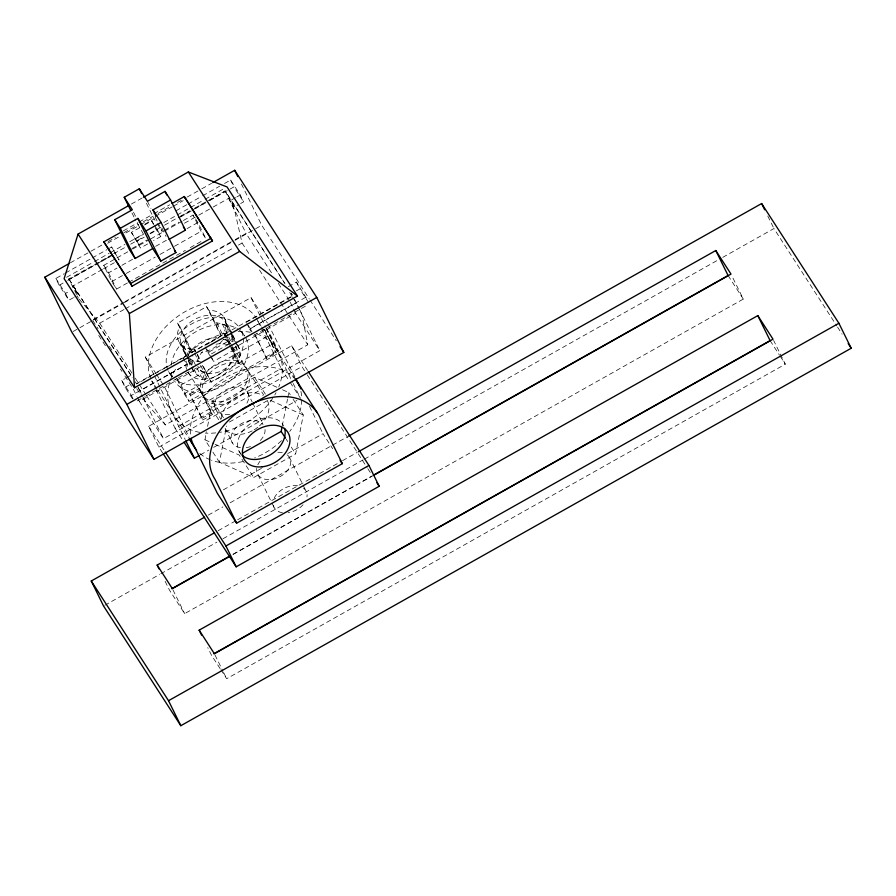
<?xml version="1.0" encoding="UTF-8"?>
<svg xmlns="http://www.w3.org/2000/svg" width="896" height="896" viewBox="0 0 896 896"><rect width="100%" height="100%" fill="white"/><g stroke="black" fill="none" stroke-linecap="round" stroke-linejoin="round"><path stroke-width="0.67" stroke-dasharray="4.48 3.36" d="M209.294 446.51L204.949 439.779L206.528 431.726M207.581 426.362L212.587 400.893L254.52 377.283L277.379 387.464M293.149 399.291L303.296 415.005L295.658 453.88L253.725 477.49L219.43 462.224L226.542 426.014M282.218 426.082L287.493 399.258M287.75 397.925L288.803 392.56L282.453 389.726M187.936 357.482C182.526 353.136 182.616 344.837 186.043 339.293L183.624 335.552M191.934 364.818L193.413 357.302M231.941 335.261L231.974 338.934L230.474 344.008L224.325 331.509A25.693 17.752 -26.2 0 0 210.661 310.352L209.003 310.408L206.584 306.667L177.475 323.053L191.834 352.218L220.931 335.832L206.584 306.667M202.294 365.31L211.142 382.144L240.251 365.758L237.832 362.018C241.416 356.485 240.677 349.406 237.216 344.019M233.8 358.03L236.163 350.157L236.174 344.826M177.475 323.053L179.894 326.794L179.066 328.138A25.693 17.752 -26.2 0 0 192.718 349.306L193.95 351.803M229.634 345.352L223.485 332.853L224.325 331.509M131.387 204.053L142.296 197.915M123.346 230.877L137.973 222.645M139.194 221.95L152.6 214.402M153.821 213.718L169.669 204.803M70.358 262.819L89.835 251.854M91.056 251.171L103.23 244.317M108.091 241.573L115.405 237.462M123.917 232.669L138.522 224.448M143.394 221.704L153.138 216.216M157.998 213.472L171.394 205.934M177.475 202.507L185.998 197.714M187.219 197.03L200.603 189.493M201.824 188.798L211.557 183.322M107.643 243.23L121.05 235.682M125.922 232.938L139.328 225.389M140.549 224.706L153.955 217.157M155.176 216.474L172.234 206.864M173.454 206.181L183.21 200.682M144.894 224.157L154.168 218.926L156.374 222.342M147.605 243.97L140.426 248.013L131.387 232.389L139.765 227.674M144.547 224.974L151.726 220.942L153.854 224.235M73.506 297.618L68.869 300.238L59.214 285.275L55.854 278.443L64.355 273.65M65.565 272.966L91.067 258.608M92.288 257.925L106.859 249.715M108.069 249.032L111.709 246.982L119.09 260.03L111.709 246.982M175.941 210.818L186.872 204.669M188.093 203.986L201.443 196.459M202.664 195.776L219.666 186.2M224.526 183.467L230.597 180.051L240.251 195.014L243.611 201.846L240.139 203.806M66.562 277.29L93.307 262.226M94.517 261.542L109.11 253.333M110.32 252.638L124.914 244.429M129.774 241.696L143.147 234.158M163.811 222.522L175.963 215.678M177.184 214.995L189.336 208.152M190.557 207.469L203.93 199.942M205.139 199.248L224.594 188.306M134.747 239.221L143.125 234.506M76.597 294.594L68.802 279.003L112.515 254.464M113.658 253.747L125.832 246.971M130.626 244.194L143.998 236.746M150.058 233.33L163.352 225.77M164.584 225.154L179.11 216.888M180.32 216.283L190.019 210.75M194.858 208.107L206.987 201.197M208.174 200.603L225.176 190.96L284.502 282.867M69.126 279.429L97.798 263.278M98.997 262.606L109.749 256.558M131.387 232.389L137.066 241.181L144.245 237.138M150.226 233.766L157.394 229.734L160.754 236.566L153.586 240.598M178.741 217.717L191.878 210.314M193.077 209.642L205.016 202.91M209.798 200.222L225.12 191.061L285.051 283.898M59.214 285.275L66.494 281.165M67.715 280.482L112.65 255.181M180.522 216.966L193.883 209.451M195.093 208.768L208.454 201.242M209.664 200.558L233.957 186.883L243.611 201.846M131.925 248.539L147.179 239.949M164.606 230.138L178.685 222.208M127.434 282.968L116.57 289.094L111.742 281.613L103.746 265.339L115.808 258.552M117.018 257.869L131.51 249.715M132.709 249.032L149.61 239.512M150.819 238.84L182.213 221.166M183.411 220.483L193.077 215.051L197.904 222.533L205.901 238.795L201.074 231.314L193.077 215.051M102.357 269.438L72.498 286.261L78.142 295.008L74.67 296.968M103.555 268.766L114.307 262.718M184.486 223.205L197.635 215.802M198.822 215.13L211.96 207.726M213.158 207.054L228.693 198.307L234.338 207.066L238.974 204.456M55.854 278.443L65.509 293.406L68.981 291.446M235.614 197.624L230.978 200.234L234.338 207.066M236.779 196.974L240.251 195.014M103.746 265.339L108.573 272.821L117.018 268.072M121.845 265.35L132.709 259.235M155.646 246.322L166.51 240.195M187.04 228.648L197.904 222.533M111.742 281.613L125.026 274.131M126.224 273.448L155.198 257.141M160.026 254.419L173.309 246.938M174.518 246.266L201.074 231.314M128.643 282.296L185.382 250.342M190.21 247.632L203.493 240.15M93.352 319.446L123.648 302.378M124.869 301.694L233.957 240.274M235.166 239.59L246.086 233.453L271.555 272.91M73.08 331.52L122.987 303.419M124.197 302.736L233.755 241.046M234.965 240.363L254.442 229.398M255.662 228.715L261.744 225.288L309.187 298.782M79.251 299.219L99.725 323.187L124.062 309.49M125.283 308.806L233.554 247.834M238.426 245.101L242.077 243.04L234.55 210.224L228.693 198.307M153.888 374.662L145.331 357.112L251.026 297.606L261.43 313.712M132.518 398.832L125.082 387.318L121.722 380.486L125.205 378.526M126.358 377.877L130.995 375.267L132.115 377.541M288.355 286.664L296.464 282.094L307.81 300.474M125.082 387.318L129.718 384.709M296.352 290.886L299.824 288.926L308.739 302.736M136.394 383.712L292.757 295.669L291.256 293.339M135.229 381.83L136.64 384.014L165.312 367.875M166.51 367.203L183.232 357.784L185.237 360.886M205.778 345.094L209.362 343.078M210.56 342.406L218.926 337.691M246.254 322.302L292.846 296.072L291.122 293.306M121.722 380.486L131.376 395.45L187.242 364L188.922 367.416M248.259 325.405L250.264 328.518L306.13 297.058M137.883 387.565L140.011 390.846L186.603 364.616L189.941 369.79M205.139 346.909L207.939 352.598L228.278 341.152L229.69 343.347M246.814 323.445L249.614 329.134L296.206 302.904L302.064 314.821L307.754 344.792L165.413 424.939L145.869 402.763L142.834 398.059M211.445 353.886L230.586 343.112L227.752 338.71M137.166 400.915L144.458 396.816M145.667 396.122L172.39 381.08M173.6 380.397L177.251 378.347M178.461 377.664L189.392 371.515M253.624 335.35L308.269 304.573M137.469 397.555L139.317 401.307L202.944 365.478L211.142 382.144M139.317 401.307L163.453 438.693L319.816 350.65L295.68 313.264L232.053 349.093L230.238 346.282M211.49 358.098L213.618 361.39L233.946 349.944L231.706 345.386M176.848 378.605L180.992 385.011L270.323 334.712L278.32 350.974L188.989 401.274L184.162 393.792L176.77 378.784M184.162 393.792L273.493 343.493L278.32 350.974M189.717 393.915L199.315 388.506L200.29 389.995L212.386 414.579L202.776 419.989L189.717 393.915L202.776 419.989M190.68 395.405L200.29 389.995M265.709 357.011L275.318 351.602L276.282 353.091L266.672 358.501L254.822 334.891M162.691 452.984L158.906 447.115L148.658 426.283L291.67 345.766L307.574 370.406M156.083 389.67L175.078 428.277L281.221 368.514L289.386 381.181M201.802 418.488L211.411 413.078L212.386 414.579M158.906 447.115L301.918 366.587L306.466 373.632M229.41 422.027L269.002 399.728L303.296 415.005M200.424 454.81L208.869 450.061M213.685 447.339L296.912 400.478M223.395 489.821L262.259 467.936M287.773 453.566L323.008 433.731L332.662 448.694M208.264 515.122L222.891 506.89M230.205 502.768L331.374 445.805M332.595 445.122L347.222 436.878M218.131 530.734L236.421 520.43M237.642 519.747L341.32 461.373M342.541 460.678L357.179 452.435M104.776 605.315L159.622 574.426M160.843 573.742L216.91 542.17M223.003 538.742L363.171 459.816M364.392 459.133L717.864 260.109M722.736 257.365L773.931 228.547L836.808 325.954M232.87 554.355L371.918 476.067M233.341 554.299L372.389 476.011M165.133 581.314L169.445 590.072L184.654 613.637L743.299 299.085L732.234 276.595M220.875 669.749L226.666 678.72L785.31 364.179L773.629 340.435M223.35 339.573L230.518 340.637L232.814 341.802M192.718 349.306L194.387 349.238L196.795 352.979M188.754 358.344L193.368 360.674L200.536 361.738L194.387 349.238M188.418 360.853C191.184 370.07 198.106 379.31 208.734 378.403M231.493 332.965C229.6 326.032 221.805 322.762 215.152 322.907L212.733 319.166M204.378 372.445L194.88 368.402M204.949 439.779L213.83 443.733M215.107 444.304L239.232 455.045L253.725 477.49M238.381 346.405L235.122 342.955L231.605 335.821M191.654 365.154L190.758 363.608M837.57 327.118L842.106 334.163M728.09 275.52L743.299 299.085M770.101 340.614L779.52 355.197M780.248 356.317L785.31 364.179M309.938 299.947L336.291 340.771M291.962 296.341L289.43 291.872M292.678 297.427L296.206 302.904M278.298 283.36L289.531 300.765M242.077 243.04L250.376 255.909M259.437 269.942L288.12 314.384M288.882 315.549L307.754 344.792M307.216 374.808L367.069 467.522M367.819 468.686L370.854 473.39M262.17 314.866L267.366 322.93M268.117 324.072L295.165 377.429M266.179 328.306L270.323 334.712M255.909 317.666A61.006 43.96 -32.8 0 1 257.936 321.194L260.904 325.797M261.643 326.95L277.245 351.12L292.566 382.256M265.91 327.544L278.947 353.741L294.549 377.91M290.136 382.323L299.79 397.286M249.614 329.134L250.947 331.206M288.803 392.56L290.259 394.8M244.619 335.978L241.17 330.635A41.742 30.083 -32.8 0 1 242.939 335.653M157.114 223.485L162.266 231.459L158.704 224.224M254.52 377.283L265.384 394.117M154.56 225.333L157.394 229.734M224.907 334.32L227.035 337.613M223.485 332.853L229.589 344.086M232.758 347.099L246.523 368.424A25.693 18.514 -32.8 0 1 220.102 401.722A25.693 18.514 -32.8 0 1 205.901 372.859A25.693 18.514 -32.8 0 1 246.523 368.424M248.214 371.045A25.693 18.514 -32.8 0 1 221.805 404.342A25.693 18.514 -32.8 0 1 207.592 375.491A25.693 18.514 -32.8 0 1 248.214 371.045L263.827 395.214M155.086 227.774L160.754 236.566M232.534 347.749L233.946 349.944M286.238 439.298L287.683 441.538M291.301 447.149L295.658 453.88M143.506 234.259L134.938 218.982M206.707 349.07L210.246 354.558M207.939 352.598L210.773 357M212.587 400.893L223.451 417.726M185.909 361.928L187.242 364M188.07 372.266L201.835 393.579M203.526 396.211L220.618 422.688M239.019 451.192L241.091 454.395M168.549 371.526L172.682 377.933M212.912 452.122L219.43 462.224M145.331 357.112L155.736 373.229M156.475 374.371L164.651 387.038L189.078 437.181M156.99 389.021L151.794 380.957L155.467 388.427M157.73 390.163L171.102 410.883L185.203 439.522M154.493 375.917L172.805 413.526L188.418 437.696M175.078 428.277L183.243 440.944M99.725 323.187L132.194 373.475M135.206 378.157L145.779 394.531M146.53 395.696L165.413 424.939M68.925 279.014L131.891 376.555M68.802 279.003L132.406 377.451M92.77 320.499L98.078 328.731M109.458 346.36L112.493 351.053M136.763 388.662L142.072 396.883M98.706 335.418L106.198 347.021M120.434 369.074L121.923 371.403M124.925 376.04L133.168 388.808L136.853 396.301M148.658 426.283L164.562 450.934M220.147 668.618L211.456 655.155L207.771 647.662M251.026 297.606L265.294 326.301M767.782 216.048L773.931 228.547M296.464 282.094L299.824 288.926M241.45 184.05L261.744 225.288M294.605 299.41L298.906 308.157M299.522 309.411L319.816 350.65M230.597 180.051L233.957 186.883M290.147 302.019L295.68 313.264M225.176 190.96L246.086 233.453M291.67 345.766L301.918 366.587M309.523 406.336L323.008 433.731M266.101 328.485L273.493 343.493M293.182 383.499L300.53 398.44M264.79 329.75L276.282 353.091M264.432 329.482L275.318 351.602M257.936 321.194L281.221 368.514M255.181 335.16L266.672 358.501M250.264 328.518L251.944 331.934M224.034 317.24L231.941 333.312M232.523 334.499L236.634 342.832M232.512 335.227L236.611 343.56M237.194 344.758L240.128 350.706M225.915 323.042L230.194 331.766M230.574 332.517L235.234 341.992M226.923 326.301L231.022 334.622M231.974 338.934L233.15 341.309M235.491 346.08L240.173 355.6M289.307 457.15L305.715 490.47M222.32 323.971L228.166 335.877M228.76 337.064L230.518 340.637M232.232 347.581L238.672 360.674M230.205 345.341L240.251 365.758M230.81 347.726L237.832 362.018M216.81 322.84L222.667 334.746M209.003 310.408L222.757 338.374M247.296 392.056L252.157 401.934M252.762 403.166L263.088 424.155M161.874 227.998L166.029 236.443M147.414 201.298L150.987 208.544M155.142 216.989L158.11 223.014M146.451 203.246L154.168 218.926M151.726 220.942L153.406 224.358M210.806 355.701L213.618 361.39M133.526 212.206L135.901 217.034M131.97 212.946L134.344 217.773M258.026 474.757L271.387 501.917M271.992 503.149L274.422 508.088M197.411 354.234L200.491 360.483M194.566 353.046L198.867 361.794M200.626 365.366L207.066 378.459M179.894 326.794L193.659 354.76M137.066 241.181L140.426 248.013M185.214 340.637L192.819 356.115M193.368 360.674L196.291 366.621M196.885 367.808L201.566 377.339M216.014 409.674L220.875 419.552M225.12 428.187L232.411 442.994M183.702 345.71L189.56 357.616M190.154 358.803L191.901 362.376M189.336 359.542L193.446 367.864M194.029 369.062L196.952 375.01M181.574 344.938L187.085 356.138M187.398 356.765L190.893 363.877M183.758 350.605L187.858 358.938M188.44 360.125L193.693 371.571M179.346 342.406L185.494 354.906M199.315 388.506L211.411 413.078M183.232 357.784L186.603 364.616M180.992 385.011L188.989 401.274M108.573 272.821L116.57 289.094M140.011 390.846L141.176 393.232M143.528 398.003L145.869 402.763M138.242 387.453L142.542 396.2M143.158 397.454L163.453 438.693M131.376 395.45L133.056 398.866M74.782 288.176L78.142 295.008M77.179 295.792L78.355 298.178M65.509 293.406L68.869 300.238M214.984 654.976L222.981 671.227M223.597 672.47L226.666 678.72M172.973 589.893L184.654 613.637M243.387 338.341A41.742 30.083 -32.8 0 1 219.755 377.238A41.742 30.083 -32.8 0 1 175.291 379.546M172.301 376.902A41.742 30.083 -32.8 0 1 186.906 326.894A41.742 30.083 -32.8 0 1 240.565 329.482M241.046 454.205A25.693 18.514 -32.8 0 1 251.014 423.259A25.693 18.514 -32.8 0 1 283.707 426.026M232.523 347.088A25.693 18.514 -32.8 0 1 211.053 378.157A25.693 18.514 -32.8 0 1 186.234 361.122M188.093 355.667A25.693 18.514 -32.8 0 1 219.688 337.882M224.941 339.326A25.693 18.514 -32.8 0 1 232.03 345.979M150.696 378.47A61.006 43.96 -32.8 0 1 183.758 312.446A61.006 43.96 -32.8 0 1 255.136 316.557M171.102 410.883A61.006 43.96 -32.8 0 1 169.882 381.651M170.307 380.341A61.006 43.96 -32.8 0 1 176.658 367.427M183.086 358.893A61.006 43.96 -32.8 0 1 229.107 332.483M238.112 331.464A61.006 43.96 -32.8 0 1 250.275 332.259M256.659 333.883A61.006 43.96 -32.8 0 1 277.245 351.12M245.997 338.117A41.742 30.083 -32.8 0 1 224.582 384.72A41.742 30.083 -32.8 0 1 174.675 381.282M172.357 376.578A41.742 30.083 -32.8 0 1 171.17 371.302M171.192 365.221A41.742 30.083 -32.8 0 1 197.389 330.915A41.742 30.083 -32.8 0 1 238.134 329.302M239.254 330.086A41.742 30.083 -32.8 0 1 244.709 335.832M190.501 434.078A61.006 43.96 -32.8 0 1 229.04 375.693A61.006 43.96 -32.8 0 1 294.549 378.504M303.43 488.062A17.976 12.421 -26.2 0 1 306.992 496.888M303.05 504.773A17.976 12.421 -26.2 0 1 288.098 512.758M282.43 512.758A17.976 12.421 -26.2 0 1 273.213 505.075M274.232 498.098A17.976 12.421 -26.2 0 1 299.006 486.058M265.059 429.498A17.976 12.421 -26.2 0 1 260.288 440.496M250.533 446.589A17.976 12.421 -26.2 0 1 246.086 447.664M240.419 447.675A17.976 12.421 -26.2 0 1 235.816 427.885A17.976 12.421 -26.2 0 1 263.043 424.502M229.69 414.344A17.976 12.421 -26.2 0 1 215.331 400.882A17.976 12.421 -26.2 0 1 239.288 387.386A17.976 12.421 -26.2 0 1 245.336 405.53M287.034 454.731A17.976 12.421 -26.2 0 1 278.331 477.49A17.976 12.421 -26.2 0 1 256.738 468.339M257.824 464.778A17.976 12.421 -26.2 0 1 259.997 461.283M277.827 452.278A17.976 12.421 -26.2 0 1 283.83 453.085M300.944 391.451A61.006 43.96 -32.8 0 1 301.728 398.731M301.717 399.986A61.006 43.96 -32.8 0 1 289.699 431.469M281.546 440.63A61.006 43.96 -32.8 0 1 254.598 457.946M242.883 461.552A61.006 43.96 -32.8 0 1 211.512 460.253M210.336 459.805A61.006 43.96 -32.8 0 1 199.483 453.141M267.534 400.971A25.693 18.514 -32.8 0 1 258.899 426.395M257.869 427.235A25.693 18.514 -32.8 0 1 253.4 430.226M252.224 430.853A25.693 18.514 -32.8 0 1 224.112 428.21M221.413 418.813A25.693 18.514 -32.8 0 1 236.992 396.894A25.693 18.514 -32.8 0 1 262.696 395.562M278.947 353.741A61.006 43.96 -32.8 0 1 278.768 386.904M276.024 392.739A61.006 43.96 -32.8 0 1 274.77 394.979M272.686 398.294A61.006 43.96 -32.8 0 1 219.666 432.376M215.79 432.891A61.006 43.96 -32.8 0 1 205.218 433.07M199.786 432.376A61.006 43.96 -32.8 0 1 172.805 413.526M231.93 347.749A19.589 13.53 -26.2 0 1 222.824 370.182A19.589 13.53 -26.2 0 1 197.848 366.262M197.333 361.682A19.589 13.53 -26.2 0 1 202.507 351.702M216.037 344.243A19.589 13.53 -26.2 0 1 227.797 344.893M192.696 352.43A24.73 17.08 -26.2 0 1 182.526 331.229A24.73 17.08 -26.2 0 1 212.565 315.258A24.73 17.08 -26.2 0 1 225.882 334.79M223.362 339.315A24.73 17.08 -26.2 0 1 222.902 339.942M222.421 340.558A24.73 17.08 -26.2 0 1 201.645 352.419"/><path stroke-width="1.34" d="M285.51 438.178L281.165 431.435L281.96 427.414M128.968 205.419L78.064 234.08L64.12 278.656L134.534 387.733L297.438 296.016L227.024 186.928L188.339 171.987L143.506 197.232M130.782 210.526L124.253 197.266L139.328 188.765L147.414 201.298L165.021 191.397L170.576 199.998L185.416 230.16L168.986 239.4M170.576 199.998L152.97 209.899L161.067 222.432L175.907 252.594L160.821 261.083L152.734 248.562L135.139 258.462L129.584 249.861L114.744 219.699L132.339 209.787L124.253 197.266M114.744 219.699L120.288 228.301L137.894 218.4L145.981 230.933L160.821 261.083M172.099 203.426L184.296 196.56L212.498 240.912L132.048 286.205L103.846 241.853L120.915 232.254M212.778 182.638L234.685 170.296L316.77 297.45L343.818 352.442L153.933 459.357L71.859 332.203L44.8 277.211L69.149 263.514M145.981 230.933L161.067 222.432M103.846 241.853L130.704 283.45L211.142 238.157M134.534 387.733L129.349 313.533L239.635 251.44L297.438 296.016M44.8 277.211L126.874 404.365L316.77 297.45M183.994 442.098L194.387 458.203L199.214 455.493M242.726 453.085L281.165 431.435M348.432 436.195L761.634 203.549L838.902 323.254L851.2 348.253L180.824 725.704L103.555 605.998L91.258 581L204.613 517.182M158.984 568.826L157.147 565.074L214.469 532.795M358.4 451.752L715.792 250.533L731.002 274.098L373.61 475.317M191.128 438.267A61.006 43.96 -32.8 0 0 192.237 442.266L217.314 493.237L236.634 523.163L342.328 463.658L320.835 419.989A61.006 43.96 -32.8 0 0 247.946 405.843M165.323 452.099L225.926 545.989L368.939 465.461L379.187 486.293L236.174 566.821L163.453 454.16M171.875 588.694L230.429 555.733M373.139 475.373L728.09 275.52L715.792 250.533M229.678 556.36L172.357 588.638L157.147 565.074M199.158 630.157L757.803 315.616L773.013 339.181L214.368 653.733L199.158 630.157L201.622 635.163M213.898 653.778L770.101 340.614L757.803 315.616M91.258 581L168.526 700.706L838.902 323.254M848.165 343.549L851.2 348.253M340.054 346.606L343.818 352.442M188.339 171.987L239.635 251.44M308.336 371.582L368.939 465.461M376.914 482.776L379.187 486.293M212.498 240.912L184.296 196.56M295.467 379.523A61.006 43.96 -32.8 0 1 297.92 382.76L317.24 412.686M296.038 380.218L297.517 382.525M340.099 460.208L342.328 463.658M183.333 226.934L185.416 230.16M174.429 250.32L175.907 252.594M78.064 234.08L129.349 313.533M189.157 438.85L192.125 443.453A61.006 43.96 -32.8 0 0 196.616 450.206M295.781 378.683L298.267 383.667A61.006 43.96 -32.8 0 1 299.365 386.165M761.634 203.549L764.702 209.798M234.685 170.296L237.765 176.546M297.92 382.76L299.118 385.19M299.723 386.411L300.944 388.898M165.021 191.397L166.802 195.014M152.97 209.899L155.938 215.936M139.328 188.765L141.702 193.592M137.894 218.4L152.734 248.562M120.288 228.301L135.139 258.462M130.704 283.45L132.048 286.205M236.634 523.163L215.141 479.494A61.006 43.96 -32.8 0 1 246.725 406.515M185.808 440.776L194.387 458.203M225.926 545.989L236.174 566.821M126.874 404.365L153.933 459.357M168.526 700.706L180.824 725.704M189.683 438.435L192.125 443.453M284.592 428.31A25.693 18.514 -32.8 0 1 271.006 454.418A25.693 18.514 -32.8 0 1 241.898 455.078M262.125 466.816A25.693 18.514 -32.8 0 0 288.534 433.507A25.693 18.514 -32.8 0 0 247.923 437.954A25.693 18.514 -32.8 0 0 262.125 466.816"/></g></svg>
